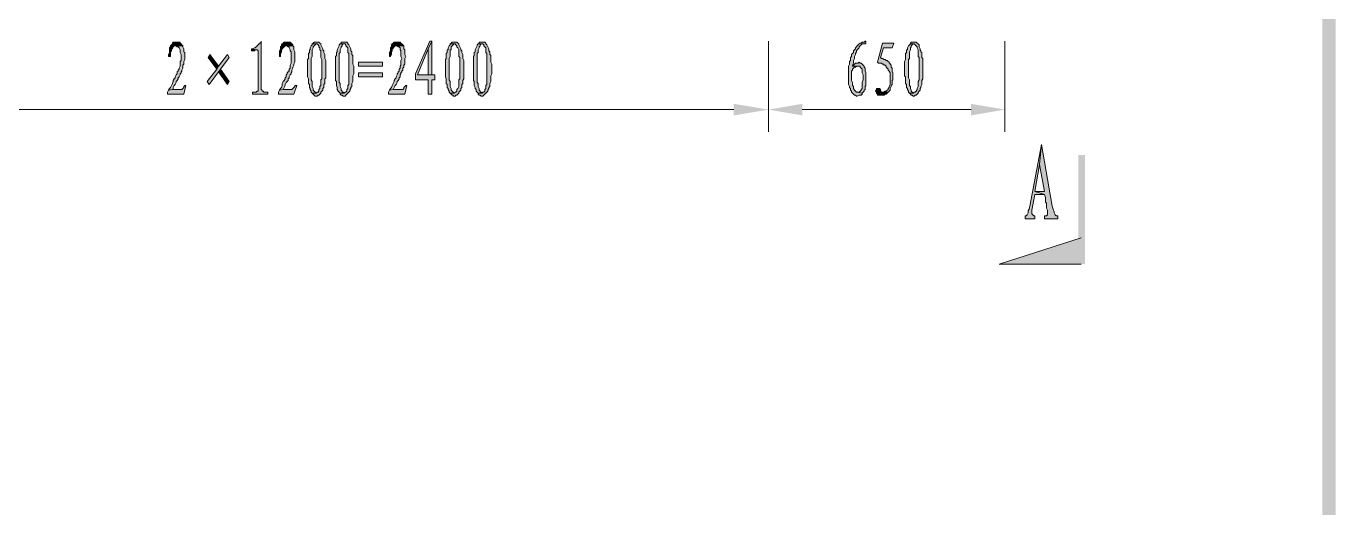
# Model space of a CAD drawing. Header units: millimetres. Extents: x 24 to 410, y 10 to 282.
# Drawn here: x 352.9 to 410.4, y 155.6 to 176.8 of the extents above; entities that cross this region are included whole.
import ezdxf

# ---------------------------------------------------------------- set-up
doc = ezdxf.new("R2010")
doc.units = ezdxf.units.MM

msp = doc.modelspace()

# ---------------------------------------------------------------- hatches: boundary and pattern name
h = msp.add_hatch(color=256)
h.dxf.hatch_style = 2
h.paths.add_polyline_path([(410.379333, 9.652), (409.786667, 281.643667), (410.379333, 282.236333)])
h = msp.add_hatch(color=256)
h.dxf.hatch_style = 2
h.paths.add_polyline_path([(409.786667, 10.244667), (410.379333, 9.652), (409.786667, 281.643667)])
h = msp.add_hatch(color=256)
h.dxf.hatch_style = 2
h.paths.add_polyline_path([(359.537, 176.064333), (359.367667, 176.064333), (359.325333, 176.022), (359.325333, 175.979667), (359.283, 175.937333), (359.240667, 175.895), (359.240667, 175.852667), (359.198333, 175.810333), (359.198333, 175.598667), (359.156, 175.514), (359.156, 175.429333), (359.240667, 175.429333), (359.240667, 175.641), (359.283, 175.683333), (359.283, 175.768), (359.325333, 175.768), (359.325333, 175.810333), (359.367667, 175.852667), (359.41, 175.895), (359.494667, 175.895), (359.791, 175.895), (359.748667, 175.937333), (359.706333, 175.979667), (359.664, 176.022), (359.664, 176.064333), (359.621667, 176.064333)])
h = msp.add_hatch(color=256)
h.dxf.hatch_style = 2
h.paths.add_polyline_path([(359.791, 175.895), (359.494667, 175.895), (359.537, 175.852667), (359.579333, 175.852667), (359.621667, 175.810333), (359.664, 175.725667), (359.664, 175.598667), (359.706333, 175.514), (359.706333, 175.26), (359.664, 175.217667), (359.664, 175.006), (359.621667, 174.921333), (359.621667, 174.879), (359.579333, 174.836667), (359.579333, 174.794333), (359.537, 174.752), (359.537, 174.709667), (359.537, 174.667333), (359.494667, 174.625), (359.452333, 174.540333), (359.452333, 174.498), (359.41, 174.455667), (359.367667, 174.371), (359.367667, 174.328667), (359.325333, 174.244), (359.283, 174.159333), (359.240667, 174.074667), (359.198333, 174.032333), (359.156, 173.947667), (359.325333, 173.99), (359.367667, 173.99), (359.367667, 174.074667), (359.41, 174.159333), (359.452333, 174.201667), (359.494667, 174.286333), (359.494667, 174.328667), (359.537, 174.371), (359.579333, 174.455667), (359.579333, 174.498), (359.621667, 174.540333), (359.664, 174.625), (359.664, 174.667333), (359.706333, 174.709667), (359.706333, 174.752), (359.748667, 174.794333), (359.748667, 174.836667), (359.791, 174.921333), (359.791, 175.048333), (359.833333, 175.090667), (359.833333, 175.217667), (359.875667, 175.302333), (359.875667, 175.598667), (359.833333, 175.641), (359.833333, 175.768), (359.791, 175.852667)])
h = msp.add_hatch(color=256)
h.dxf.hatch_style = 2
h.paths.add_polyline_path([(363.22, 176.106667), (363.22, 176.064333), (363.177667, 176.022), (363.135333, 176.022), (363.135333, 175.979667), (363.093, 175.937333), (363.050667, 175.895), (363.008333, 175.852667), (362.966, 175.810333), (362.923667, 175.810333), (362.839, 175.768), (362.796667, 175.768), (363.008333, 175.725667), (363.050667, 175.725667), (363.093, 175.683333), (363.093, 173.905333), (363.050667, 173.905333), (363.008333, 173.863), (362.839, 173.863), (362.839, 173.778333), (363.516333, 173.778333), (363.516333, 173.863), (363.347, 173.863), (363.304667, 173.905333), (363.262333, 173.905333), (363.262333, 173.947667), (363.22, 173.99)])
h = msp.add_hatch(color=256)
h.dxf.hatch_style = 2
h.paths.add_polyline_path([(364.363, 176.064333), (364.236, 176.064333), (364.193667, 176.022), (364.151333, 175.979667), (364.109, 175.937333), (364.109, 175.895), (364.066667, 175.852667), (364.066667, 175.768), (364.024333, 175.683333), (364.024333, 175.429333), (364.066667, 175.429333), (364.066667, 175.556333), (364.109, 175.641), (364.109, 175.683333), (364.151333, 175.768), (364.193667, 175.810333), (364.236, 175.852667), (364.278333, 175.895), (364.320667, 175.895), (364.617, 175.895), (364.617, 175.937333), (364.574667, 175.979667), (364.532333, 176.022), (364.49, 176.064333)])
h = msp.add_hatch(color=256)
h.dxf.hatch_style = 2
h.paths.add_polyline_path([(364.617, 175.895), (364.320667, 175.895), (364.363, 175.895), (364.405333, 175.852667), (364.447667, 175.852667), (364.447667, 175.810333), (364.49, 175.725667), (364.49, 175.683333), (364.532333, 175.641), (364.532333, 175.133), (364.49, 175.048333), (364.49, 174.921333), (364.447667, 174.879), (364.447667, 174.794333), (364.405333, 174.794333), (364.405333, 174.752), (364.363, 174.709667), (364.363, 174.667333), (364.320667, 174.625), (364.320667, 174.540333), (364.278333, 174.498), (364.278333, 174.455667), (364.236, 174.371), (364.193667, 174.328667), (364.151333, 174.244), (364.151333, 174.159333), (364.109, 174.074667), (364.066667, 174.032333), (364.024333, 173.947667), (364.193667, 173.99), (364.236, 174.074667), (364.278333, 174.159333), (364.278333, 174.201667), (364.320667, 174.286333), (364.363, 174.328667), (364.405333, 174.371), (364.405333, 174.455667), (364.447667, 174.498), (364.447667, 174.540333), (364.49, 174.625), (364.532333, 174.667333), (364.532333, 174.709667), (364.574667, 174.752), (364.574667, 174.836667), (364.617, 174.921333), (364.617, 174.963667), (364.659333, 175.048333), (364.659333, 175.090667), (364.701667, 175.175333), (364.701667, 175.641), (364.659333, 175.725667), (364.659333, 175.852667)])
h = msp.add_hatch(color=256)
h.dxf.hatch_style = 2
h.paths.add_polyline_path([(365.463667, 175.979667), (365.463667, 175.937333), (365.421333, 175.895), (365.379, 175.810333), (365.379, 175.725667), (365.336667, 175.725667), (365.336667, 175.598667), (365.294333, 175.556333), (365.294333, 175.344667), (365.252, 175.302333), (365.252, 174.540333), (365.294333, 174.455667), (365.294333, 174.328667), (365.294333, 174.244), (365.336667, 174.201667), (365.336667, 174.074667), (365.379, 174.032333), (365.379, 173.99), (365.421333, 173.905333), (365.421333, 173.863), (365.463667, 173.820667), (365.633, 173.820667), (365.590667, 173.863), (365.548333, 173.905333), (365.506, 173.947667), (365.506, 174.032333), (365.463667, 174.117), (365.463667, 174.328667), (365.421333, 174.413333), (365.421333, 175.344667), (365.463667, 175.429333), (365.463667, 175.725667), (365.506, 175.810333), (365.506, 175.852667), (365.548333, 175.895), (365.590667, 175.937333), (365.633, 175.979667)])
h = msp.add_hatch(color=256)
h.dxf.hatch_style = 2
h.paths.add_polyline_path([(365.633, 176.064333), (365.548333, 176.064333), (365.506, 176.022), (365.463667, 175.979667), (365.675333, 175.979667), (365.717667, 175.937333), (365.76, 175.895), (365.76, 175.852667), (365.802333, 175.810333), (365.802333, 175.725667), (365.844667, 175.683333), (365.844667, 175.387), (365.887, 175.302333), (365.887, 174.879), (365.887, 174.455667), (365.844667, 174.413333), (365.844667, 174.159333), (365.802333, 174.117), (365.802333, 174.032333), (365.76, 173.99), (365.76, 173.905333), (365.717667, 173.863), (365.675333, 173.863), (365.633, 173.820667), (365.463667, 173.820667), (365.506, 173.778333), (365.548333, 173.736), (365.590667, 173.693667), (365.675333, 173.693667), (365.717667, 173.736), (365.76, 173.736), (365.802333, 173.778333), (365.844667, 173.820667), (365.844667, 173.863), (365.887, 173.905333), (365.929333, 173.947667), (365.929333, 174.032333), (365.971667, 174.074667), (365.971667, 174.201667), (366.014, 174.244), (366.014, 174.455667), (366.056333, 174.498), (366.056333, 175.26), (366.014, 175.344667), (366.014, 175.514), (365.971667, 175.598667), (365.971667, 175.683333), (365.929333, 175.725667), (365.929333, 175.768), (365.887, 175.852667), (365.844667, 175.937333), (365.844667, 175.979667), (365.802333, 176.022), (365.76, 176.064333)])
h = msp.add_hatch(color=256)
h.dxf.hatch_style = 2
h.paths.add_polyline_path([(366.691333, 175.979667), (366.649, 175.937333), (366.649, 175.895), (366.606667, 175.810333), (366.564333, 175.725667), (366.564333, 175.641), (366.522, 175.598667), (366.522, 175.471667), (366.479667, 175.429333), (366.479667, 174.371), (366.522, 174.328667), (366.522, 174.244), (366.522, 174.159333), (366.564333, 174.074667), (366.564333, 173.99), (366.606667, 173.905333), (366.649, 173.863), (366.691333, 173.820667), (366.860667, 173.820667), (366.818333, 173.863), (366.776, 173.863), (366.776, 173.905333), (366.733667, 173.947667), (366.733667, 174.032333), (366.691333, 174.117), (366.691333, 174.244), (366.649, 174.286333), (366.649, 175.556333), (366.691333, 175.598667), (366.691333, 175.725667), (366.733667, 175.810333), (366.733667, 175.852667), (366.776, 175.895), (366.776, 175.937333), (366.818333, 175.979667), (366.860667, 175.979667)])
h = msp.add_hatch(color=256)
h.dxf.hatch_style = 2
h.paths.add_polyline_path([(366.860667, 176.064333), (366.733667, 176.064333), (366.733667, 176.022), (366.691333, 175.979667), (366.903, 175.979667), (366.945333, 175.937333), (366.945333, 175.895), (366.987667, 175.852667), (367.03, 175.810333), (367.03, 175.598667), (367.072333, 175.556333), (367.072333, 174.879), (367.072333, 174.201667), (367.03, 174.159333), (367.03, 174.032333), (366.987667, 173.99), (366.987667, 173.905333), (366.945333, 173.863), (366.903, 173.863), (366.860667, 173.820667), (366.691333, 173.820667), (366.691333, 173.778333), (366.733667, 173.736), (366.776, 173.736), (366.818333, 173.693667), (366.903, 173.693667), (366.945333, 173.736), (366.987667, 173.778333), (367.03, 173.820667), (367.072333, 173.863), (367.114667, 173.905333), (367.114667, 173.947667), (367.157, 174.032333), (367.157, 174.074667), (367.199333, 174.117), (367.199333, 174.244), (367.241667, 174.328667), (367.241667, 174.582667), (367.284, 174.667333), (367.284, 175.006), (367.241667, 175.090667), (367.241667, 175.471667), (367.199333, 175.514), (367.199333, 175.641), (367.157, 175.683333), (367.157, 175.768), (367.114667, 175.852667), (367.072333, 175.937333), (367.03, 175.979667), (367.03, 176.022), (366.987667, 176.064333)])
h = msp.add_hatch(color=256)
h.dxf.hatch_style = 2
h.paths.add_polyline_path([(369.231333, 176.064333), (369.062, 176.064333), (369.019667, 176.022), (368.977333, 175.979667), (368.935, 175.937333), (368.935, 175.852667), (368.892667, 175.810333), (368.892667, 175.683333), (368.850333, 175.598667), (368.850333, 175.429333), (368.892667, 175.429333), (368.935, 175.514), (368.935, 175.641), (368.977333, 175.683333), (368.977333, 175.768), (369.019667, 175.768), (369.019667, 175.810333), (369.062, 175.852667), (369.104333, 175.895), (369.146667, 175.895), (369.485333, 175.895), (369.443, 175.937333), (369.400667, 175.979667), (369.358333, 176.022), (369.316, 176.064333)])
h = msp.add_hatch(color=256)
h.dxf.hatch_style = 2
h.paths.add_polyline_path([(369.485333, 175.895), (369.146667, 175.895), (369.189, 175.895), (369.231333, 175.852667), (369.273667, 175.852667), (369.316, 175.810333), (369.316, 175.725667), (369.358333, 175.683333), (369.358333, 175.429333), (369.400667, 175.344667), (369.358333, 175.26), (369.358333, 175.048333), (369.316, 175.006), (369.316, 174.921333), (369.273667, 174.879), (369.273667, 174.794333), (369.231333, 174.752), (369.231333, 174.709667), (369.189, 174.667333), (369.189, 174.625), (369.146667, 174.540333), (369.146667, 174.498), (369.104333, 174.455667), (369.062, 174.371), (369.062, 174.328667), (369.019667, 174.244), (368.977333, 174.159333), (368.935, 174.074667), (368.892667, 174.032333), (368.850333, 173.947667), (369.019667, 173.99), (369.062, 174.074667), (369.104333, 174.159333), (369.146667, 174.201667), (369.189, 174.286333), (369.189, 174.328667), (369.231333, 174.371), (369.273667, 174.455667), (369.273667, 174.498), (369.316, 174.540333), (369.316, 174.625), (369.358333, 174.667333), (369.358333, 174.709667), (369.400667, 174.752), (369.400667, 174.794333), (369.443, 174.836667), (369.443, 174.921333), (369.485333, 174.963667), (369.485333, 175.048333), (369.527667, 175.090667), (369.527667, 175.344667), (369.57, 175.429333), (369.527667, 175.514), (369.527667, 175.725667), (369.485333, 175.768)])
h = msp.add_hatch(color=256)
h.dxf.hatch_style = 2
h.paths.add_polyline_path([(370.713, 176.106667), (370.628333, 176.106667), (369.993333, 174.667333), (369.993333, 174.413333), (370.543667, 174.413333), (370.543667, 173.778333), (370.713, 173.778333), (370.713, 174.413333), (370.84, 174.413333), (370.84, 174.625), (370.713, 174.625), (370.078, 174.625), (370.543667, 175.768)])
h = msp.add_hatch(color=256)
h.dxf.hatch_style = 2
h.paths.add_polyline_path([(370.713, 176.106667), (370.543667, 175.768), (370.543667, 174.625), (370.078, 174.625), (370.713, 174.625)])
h = msp.add_hatch(color=256)
h.dxf.hatch_style = 2
h.paths.add_polyline_path([(371.517333, 175.979667), (371.517333, 175.937333), (371.475, 175.895), (371.432667, 175.810333), (371.432667, 175.725667), (371.390333, 175.725667), (371.390333, 175.598667), (371.348, 175.556333), (371.348, 175.344667), (371.305667, 175.302333), (371.305667, 174.540333), (371.348, 174.455667), (371.348, 174.328667), (371.348, 174.244), (371.390333, 174.201667), (371.390333, 174.074667), (371.432667, 174.032333), (371.432667, 173.99), (371.475, 173.905333), (371.475, 173.863), (371.517333, 173.820667), (371.686667, 173.820667), (371.644333, 173.863), (371.602, 173.905333), (371.559667, 173.947667), (371.559667, 174.032333), (371.517333, 174.117), (371.517333, 174.328667), (371.475, 174.413333), (371.475, 175.344667), (371.517333, 175.429333), (371.517333, 175.725667), (371.559667, 175.725667), (371.559667, 175.852667), (371.602, 175.895), (371.644333, 175.937333), (371.686667, 175.979667)])
h = msp.add_hatch(color=256)
h.dxf.hatch_style = 2
h.paths.add_polyline_path([(371.729, 176.064333), (371.602, 176.064333), (371.559667, 176.022), (371.517333, 175.979667), (371.729, 175.979667), (371.771333, 175.937333), (371.813667, 175.895), (371.813667, 175.852667), (371.856, 175.810333), (371.898333, 175.725667), (371.898333, 175.429333), (371.940667, 175.387), (371.940667, 174.879), (371.940667, 174.455667), (371.898333, 174.413333), (371.898333, 174.117), (371.856, 174.032333), (371.813667, 173.99), (371.813667, 173.905333), (371.771333, 173.863), (371.729, 173.863), (371.686667, 173.820667), (371.517333, 173.820667), (371.559667, 173.778333), (371.602, 173.736), (371.644333, 173.736), (371.644333, 173.693667), (371.729, 173.693667), (371.771333, 173.736), (371.813667, 173.736), (371.856, 173.778333), (371.898333, 173.820667), (371.898333, 173.863), (371.940667, 173.905333), (371.983, 173.947667), (371.983, 174.032333), (372.025333, 174.074667), (372.025333, 174.201667), (372.067667, 174.244), (372.067667, 174.371), (372.11, 174.455667), (372.11, 175.26), (372.067667, 175.344667), (372.067667, 175.514), (372.025333, 175.598667), (372.025333, 175.683333), (371.983, 175.725667), (371.983, 175.768), (371.940667, 175.852667), (371.898333, 175.937333), (371.898333, 175.979667), (371.856, 176.022), (371.813667, 176.064333)])
h = msp.add_hatch(color=256)
h.dxf.hatch_style = 2
h.paths.add_polyline_path([(372.745, 175.979667), (372.702667, 175.937333), (372.702667, 175.895), (372.660333, 175.810333), (372.618, 175.725667), (372.618, 175.641), (372.575667, 175.598667), (372.575667, 175.471667), (372.533333, 175.429333), (372.533333, 174.371), (372.575667, 174.328667), (372.575667, 174.244), (372.575667, 174.159333), (372.618, 174.074667), (372.618, 174.032333), (372.660333, 173.99), (372.660333, 173.905333), (372.702667, 173.863), (372.745, 173.820667), (372.914333, 173.820667), (372.872, 173.863), (372.829667, 173.863), (372.829667, 173.905333), (372.787333, 173.947667), (372.787333, 174.032333), (372.745, 174.117), (372.745, 174.244), (372.702667, 174.286333), (372.702667, 175.556333), (372.745, 175.598667), (372.745, 175.725667), (372.787333, 175.810333), (372.787333, 175.852667), (372.829667, 175.895), (372.829667, 175.937333), (372.872, 175.979667), (372.914333, 175.979667)])
h = msp.add_hatch(color=256)
h.dxf.hatch_style = 2
h.paths.add_polyline_path([(372.914333, 176.064333), (372.787333, 176.064333), (372.787333, 176.022), (372.745, 175.979667), (372.956667, 175.979667), (372.999, 175.937333), (372.999, 175.895), (373.041333, 175.852667), (373.083667, 175.810333), (373.083667, 175.598667), (373.126, 175.556333), (373.126, 174.879), (373.126, 174.201667), (373.083667, 174.159333), (373.083667, 174.032333), (373.041333, 173.99), (373.041333, 173.905333), (372.999, 173.863), (372.956667, 173.863), (372.914333, 173.820667), (372.745, 173.820667), (372.745, 173.778333), (372.787333, 173.736), (372.829667, 173.736), (372.872, 173.693667), (372.956667, 173.693667), (372.999, 173.736), (373.041333, 173.778333), (373.083667, 173.820667), (373.126, 173.863), (373.168333, 173.905333), (373.168333, 173.947667), (373.210667, 174.032333), (373.210667, 174.074667), (373.253, 174.117), (373.253, 174.244), (373.295333, 174.328667), (373.295333, 174.582667), (373.337667, 174.667333), (373.337667, 175.090667), (373.295333, 175.175333), (373.295333, 175.471667), (373.253, 175.514), (373.253, 175.641), (373.210667, 175.683333), (373.210667, 175.768), (373.168333, 175.852667), (373.126, 175.937333), (373.083667, 175.979667), (373.083667, 176.022), (373.041333, 176.064333)])
h = msp.add_hatch(color=256)
h.dxf.hatch_style = 2
h.paths.add_polyline_path([(389.763, 176.106667), (389.720667, 176.106667), (389.678333, 176.064333), (389.593667, 176.064333), (389.551333, 176.022), (389.509, 176.022), (389.466667, 175.979667), (389.424333, 175.937333), (389.382, 175.895), (389.339667, 175.852667), (389.297333, 175.810333), (389.297333, 175.768), (389.255, 175.725667), (389.212667, 175.683333), (389.212667, 175.598667), (389.170333, 175.556333), (389.128, 175.514), (389.128, 175.429333), (389.085667, 175.387), (389.085667, 175.26), (389.043333, 175.217667), (389.043333, 175.090667), (389.001, 175.006), (389.001, 174.963667), (389.001, 174.201667), (389.043333, 174.117), (389.043333, 174.074667), (389.085667, 174.032333), (389.085667, 173.947667), (389.128, 173.905333), (389.128, 173.863), (389.170333, 173.820667), (389.212667, 173.778333), (389.255, 173.736), (389.297333, 173.736), (389.339667, 173.693667), (389.382, 173.693667), (389.466667, 173.736), (389.551333, 173.736), (389.593667, 173.778333), (389.593667, 173.820667), (389.382, 173.863), (389.339667, 173.863), (389.297333, 173.905333), (389.255, 173.947667), (389.212667, 174.032333), (389.212667, 174.117), (389.170333, 174.159333), (389.170333, 174.286333), (389.128, 174.371), (389.128, 174.794333), (389.170333, 174.836667), (389.170333, 174.879), (389.212667, 174.921333), (389.255, 174.963667), (389.297333, 174.963667), (389.339667, 175.006), (389.466667, 175.006), (389.170333, 175.006), (389.170333, 175.048333), (389.212667, 175.133), (389.212667, 175.26), (389.255, 175.344667), (389.255, 175.429333), (389.297333, 175.514), (389.297333, 175.556333), (389.339667, 175.641), (389.339667, 175.683333), (389.382, 175.725667), (389.424333, 175.768), (389.466667, 175.810333), (389.466667, 175.852667), (389.509, 175.895), (389.551333, 175.937333), (389.593667, 175.979667), (389.720667, 175.979667), (389.763, 176.022)])
h = msp.add_hatch(color=256)
h.dxf.hatch_style = 2
h.paths.add_polyline_path([(390.990667, 176.022), (390.482667, 176.022), (390.271, 175.175333), (390.313333, 175.133), (390.440333, 175.133), (390.482667, 175.090667), (390.525, 175.090667), (390.567333, 175.048333), (390.609667, 175.048333), (390.652, 175.006), (390.652, 174.963667), (390.694333, 174.921333), (390.736667, 174.879), (390.736667, 174.836667), (390.779, 174.794333), (390.821333, 174.709667), (390.821333, 174.201667), (390.779, 174.117), (390.779, 174.074667), (390.736667, 174.032333), (390.736667, 173.99), (390.694333, 173.947667), (390.652, 173.905333), (390.609667, 173.905333), (390.525, 173.863), (390.440333, 173.863), (390.736667, 173.863), (390.779, 173.905333), (390.821333, 173.947667), (390.821333, 174.032333), (390.863667, 174.117), (390.863667, 174.159333), (390.906, 174.201667), (390.906, 174.371), (390.948333, 174.413333), (390.948333, 174.709667), (390.906, 174.794333), (390.906, 174.921333), (390.863667, 174.963667), (390.863667, 175.048333), (390.821333, 175.090667), (390.821333, 175.133), (390.779, 175.133), (390.779, 175.175333), (390.736667, 175.217667), (390.694333, 175.26), (390.652, 175.26), (390.609667, 175.302333), (390.567333, 175.302333), (390.482667, 175.344667), (390.440333, 175.344667), (390.398, 175.387), (390.525, 175.810333), (390.906, 175.810333)])
h = msp.add_hatch(color=256)
h.dxf.hatch_style = 2
h.paths.add_polyline_path([(391.710333, 175.979667), (391.668, 175.937333), (391.625667, 175.895), (391.583333, 175.810333), (391.583333, 175.725667), (391.541, 175.725667), (391.541, 175.598667), (391.498667, 175.556333), (391.498667, 175.302333), (391.456333, 175.217667), (391.456333, 174.582667), (391.498667, 174.540333), (391.498667, 174.328667), (391.498667, 174.244), (391.541, 174.201667), (391.541, 174.074667), (391.583333, 174.032333), (391.583333, 173.99), (391.625667, 173.905333), (391.625667, 173.863), (391.668, 173.820667), (391.837333, 173.820667), (391.795, 173.863), (391.752667, 173.905333), (391.752667, 173.947667), (391.710333, 174.032333), (391.710333, 174.117), (391.668, 174.159333), (391.668, 174.413333), (391.625667, 174.498), (391.625667, 175.302333), (391.668, 175.344667), (391.668, 175.641), (391.710333, 175.725667), (391.710333, 175.810333), (391.752667, 175.852667), (391.752667, 175.895), (391.795, 175.937333), (391.837333, 175.979667), (391.879667, 175.979667)])
h = msp.add_hatch(color=256)
h.dxf.hatch_style = 2
h.paths.add_polyline_path([(391.879667, 176.064333), (391.752667, 176.064333), (391.710333, 176.022), (391.710333, 175.979667), (391.879667, 175.979667), (391.922, 175.937333), (391.964333, 175.895), (392.006667, 175.852667), (392.006667, 175.810333), (392.049, 175.725667), (392.049, 175.429333), (392.091333, 175.387), (392.091333, 174.879), (392.091333, 174.413333), (392.049, 174.328667), (392.049, 174.117), (392.006667, 174.032333), (392.006667, 173.99), (391.964333, 173.905333), (391.922, 173.863), (391.879667, 173.863), (391.837333, 173.820667), (391.668, 173.820667), (391.710333, 173.778333), (391.752667, 173.736), (391.795, 173.736), (391.837333, 173.693667), (391.879667, 173.693667), (391.922, 173.736), (391.964333, 173.736), (392.006667, 173.778333), (392.049, 173.820667), (392.049, 173.863), (392.091333, 173.905333), (392.133667, 173.947667), (392.133667, 174.032333), (392.176, 174.074667), (392.176, 174.117), (392.218333, 174.201667), (392.218333, 174.371), (392.260667, 174.455667), (392.260667, 175.344667), (392.218333, 175.387), (392.218333, 175.598667), (392.176, 175.641), (392.176, 175.683333), (392.133667, 175.725667), (392.133667, 175.768), (392.091333, 175.852667), (392.091333, 175.937333), (392.049, 175.979667), (392.006667, 176.022), (391.964333, 176.064333)])
h = msp.add_hatch(color=256)
h.dxf.hatch_style = 2
h.paths.add_polyline_path([(361.738333, 175.514), (361.357333, 175.006), (361.272667, 174.879), (360.849333, 174.328667), (360.934, 174.201667), (361.357333, 174.752), (361.442, 174.879), (361.823, 175.387)])
h = msp.add_hatch(color=256)
h.dxf.hatch_style = 2
h.paths.add_polyline_path([(360.976333, 175.514), (360.891667, 175.387), (361.272667, 174.879), (361.357333, 175.006)])
h = msp.add_hatch(color=256)
h.dxf.hatch_style = 2
h.paths.add_polyline_path([(362.796667, 175.768), (362.796667, 175.683333), (362.839, 175.683333), (362.923667, 175.683333), (362.966, 175.725667), (363.008333, 175.725667)])
h = msp.add_hatch(color=256)
h.dxf.hatch_style = 2
h.paths.add_polyline_path([(361.442, 174.879), (361.357333, 174.752), (361.738333, 174.201667), (361.823, 174.328667)])
h = msp.add_hatch(color=256)
h.dxf.hatch_style = 2
h.paths.add_polyline_path([(368.554, 175.006), (368.554, 175.175333), (367.495667, 175.175333), (367.495667, 175.006)])
h = msp.add_hatch(color=256)
h.dxf.hatch_style = 2
h.paths.add_polyline_path([(368.554, 174.540333), (368.554, 174.709667), (367.495667, 174.709667), (367.495667, 174.540333)])
h = msp.add_hatch(color=256)
h.dxf.hatch_style = 2
h.paths.add_polyline_path([(389.466667, 175.175333), (389.424333, 175.133), (389.297333, 175.133), (389.255, 175.090667), (389.212667, 175.048333), (389.170333, 175.006), (389.509, 175.006), (389.509, 174.963667), (389.551333, 174.921333), (389.593667, 174.879), (389.593667, 174.709667), (389.636, 174.625), (389.636, 174.413333), (389.593667, 174.286333), (389.593667, 174.074667), (389.593667, 174.032333), (389.551333, 173.99), (389.551333, 173.947667), (389.509, 173.905333), (389.466667, 173.863), (389.382, 173.863), (389.593667, 173.820667), (389.636, 173.863), (389.678333, 173.905333), (389.678333, 173.947667), (389.720667, 173.99), (389.720667, 174.117), (389.763, 174.159333), (389.763, 174.709667), (389.720667, 174.794333), (389.720667, 174.921333), (389.678333, 174.963667), (389.678333, 175.006), (389.636, 175.048333), (389.593667, 175.090667), (389.551333, 175.133), (389.509, 175.133)])
h = msp.add_hatch(color=256)
h.dxf.hatch_style = 2
h.paths.add_polyline_path([(359.918, 174.159333), (359.875667, 174.159333), (359.833333, 174.117), (359.833333, 174.074667), (359.791, 174.032333), (359.748667, 173.99), (359.325333, 173.99), (359.156, 173.947667), (359.113667, 173.863), (359.113667, 173.778333), (359.833333, 173.778333)])
h = msp.add_hatch(color=256)
h.dxf.hatch_style = 2
h.paths.add_polyline_path([(364.786333, 174.159333), (364.701667, 174.159333), (364.701667, 174.117), (364.659333, 174.074667), (364.617, 174.032333), (364.574667, 173.99), (364.193667, 173.99), (364.024333, 173.947667), (363.982, 173.863), (363.982, 173.778333), (364.659333, 173.778333)])
h = msp.add_hatch(color=256)
h.dxf.hatch_style = 2
h.paths.add_polyline_path([(369.612333, 174.159333), (369.57, 174.159333), (369.527667, 174.117), (369.485333, 174.074667), (369.485333, 174.032333), (369.443, 173.99), (369.019667, 173.99), (368.850333, 173.947667), (368.808, 173.863), (368.808, 173.778333), (369.527667, 173.778333)])
h = msp.add_hatch(color=256)
h.dxf.hatch_style = 2
h.paths.add_polyline_path([(390.313333, 174.032333), (390.228667, 174.032333), (390.228667, 173.99), (390.186333, 173.905333), (390.228667, 173.863), (390.228667, 173.820667), (390.271, 173.778333), (390.271, 173.736), (390.313333, 173.736), (390.567333, 173.736), (390.609667, 173.778333), (390.652, 173.778333), (390.694333, 173.820667), (390.736667, 173.863), (390.440333, 173.863), (390.398, 173.947667), (390.398, 173.99), (390.355667, 174.032333)])
h = msp.add_hatch(color=256)
h.dxf.hatch_style = 2
h.paths.add_polyline_path([(383.963333, 173.355), (383.963333, 172.847), (385.487333, 173.101)])
h = msp.add_hatch(color=256)
h.dxf.hatch_style = 2
h.paths.add_polyline_path([(386.969, 173.355), (386.969, 172.847), (385.487333, 173.101)])
h = msp.add_hatch(color=256)
h.dxf.hatch_style = 2
h.paths.add_polyline_path([(394.377333, 173.355), (394.377333, 172.847), (395.859, 173.101)])
h = msp.add_hatch(color=256)
h.dxf.hatch_style = 2
h.paths.add_polyline_path([(397.467667, 171.577), (396.959667, 168.867667), (396.917333, 168.740667), (396.875, 168.656), (396.875, 168.571333), (396.832667, 168.486667), (396.790333, 168.444333), (396.748, 168.444333), (396.748, 168.317333), (397.171333, 168.317333), (397.171333, 168.444333), (397.129, 168.444333), (397.086667, 168.486667), (397.044333, 168.529), (397.044333, 168.698333), (397.171333, 169.375667), (397.594667, 169.375667), (397.171333, 169.502667), (397.383, 170.688)])
h = msp.add_hatch(color=256)
h.dxf.hatch_style = 2
h.paths.add_polyline_path([(397.467667, 171.577), (397.383, 170.688), (397.594667, 169.502667), (397.171333, 169.502667), (397.594667, 169.375667), (397.637, 169.248667), (397.637, 169.037), (397.679333, 168.994667), (397.679333, 168.783), (397.721667, 168.698333), (397.721667, 168.486667), (397.679333, 168.444333), (397.594667, 168.444333), (397.594667, 168.317333), (398.187333, 168.317333), (398.187333, 168.444333), (398.102667, 168.444333), (398.060333, 168.486667), (398.018, 168.571333), (398.018, 168.613667), (397.975667, 168.740667), (397.933333, 168.867667)])
h = msp.add_hatch(color=256)
h.dxf.hatch_style = 2
h.paths.add_polyline_path([(399.372667, 171.111333), (399.076333, 171.111333), (399.372667, 166.327667)])
h = msp.add_hatch(color=256)
h.dxf.hatch_style = 2
h.paths.add_polyline_path([(399.076333, 171.111333), (399.372667, 166.327667), (399.076333, 166.327667)])
h = msp.add_hatch(color=256)
h.dxf.hatch_style = 2
h.paths.add_polyline_path([(399.203333, 167.470667), (395.605, 166.327667), (399.203333, 166.327667)])

# ---------------------------------------------------------------- linework, layer by layer
at = {"lineweight": 0}
for points in [[(359.537, 176.064333), (359.367667, 176.064333), (359.325333, 176.022), (359.325333, 175.979667), (359.283, 175.937333), (359.240667, 175.895), (359.240667, 175.852667), (359.198333, 175.810333), (359.198333, 175.598667), (359.156, 175.514), (359.156, 175.429333), (359.240667, 175.429333), (359.240667, 175.641), (359.283, 175.683333), (359.283, 175.768), (359.325333, 175.768), (359.325333, 175.810333), (359.367667, 175.852667), (359.41, 175.895), (359.494667, 175.895), (359.791, 175.895), (359.748667, 175.937333), (359.706333, 175.979667), (359.664, 176.022), (359.664, 176.064333), (359.621667, 176.064333)], [(359.791, 175.895), (359.494667, 175.895), (359.537, 175.852667), (359.579333, 175.852667), (359.621667, 175.810333), (359.664, 175.725667), (359.664, 175.598667), (359.706333, 175.514), (359.706333, 175.26), (359.664, 175.217667), (359.664, 175.006), (359.621667, 174.921333), (359.621667, 174.879), (359.579333, 174.836667), (359.579333, 174.794333), (359.537, 174.752), (359.537, 174.709667), (359.537, 174.667333), (359.494667, 174.625), (359.452333, 174.540333), (359.452333, 174.498), (359.41, 174.455667), (359.367667, 174.371), (359.367667, 174.328667), (359.325333, 174.244), (359.283, 174.159333), (359.240667, 174.074667), (359.198333, 174.032333), (359.156, 173.947667), (359.325333, 173.99), (359.367667, 173.99), (359.367667, 174.074667), (359.41, 174.159333), (359.452333, 174.201667), (359.494667, 174.286333), (359.494667, 174.328667), (359.537, 174.371), (359.579333, 174.455667), (359.579333, 174.498), (359.621667, 174.540333), (359.664, 174.625), (359.664, 174.667333), (359.706333, 174.709667), (359.706333, 174.752), (359.748667, 174.794333), (359.748667, 174.836667), (359.791, 174.921333), (359.791, 175.048333), (359.833333, 175.090667), (359.833333, 175.217667), (359.875667, 175.302333), (359.875667, 175.598667), (359.833333, 175.641), (359.833333, 175.768), (359.791, 175.852667)], [(363.22, 176.106667), (363.22, 176.064333), (363.177667, 176.022), (363.135333, 176.022), (363.135333, 175.979667), (363.093, 175.937333), (363.050667, 175.895), (363.008333, 175.852667), (362.966, 175.810333), (362.923667, 175.810333), (362.839, 175.768), (362.796667, 175.768), (363.008333, 175.725667), (363.050667, 175.725667), (363.093, 175.683333), (363.093, 173.905333), (363.050667, 173.905333), (363.008333, 173.863), (362.839, 173.863), (362.839, 173.778333), (363.516333, 173.778333), (363.516333, 173.863), (363.347, 173.863), (363.304667, 173.905333), (363.262333, 173.905333), (363.262333, 173.947667), (363.22, 173.99)], [(364.363, 176.064333), (364.236, 176.064333), (364.193667, 176.022), (364.151333, 175.979667), (364.109, 175.937333), (364.109, 175.895), (364.066667, 175.852667), (364.066667, 175.768), (364.024333, 175.683333), (364.024333, 175.429333), (364.066667, 175.429333), (364.066667, 175.556333), (364.109, 175.641), (364.109, 175.683333), (364.151333, 175.768), (364.193667, 175.810333), (364.236, 175.852667), (364.278333, 175.895), (364.320667, 175.895), (364.617, 175.895), (364.617, 175.937333), (364.574667, 175.979667), (364.532333, 176.022), (364.49, 176.064333)], [(364.617, 175.895), (364.320667, 175.895), (364.363, 175.895), (364.405333, 175.852667), (364.447667, 175.852667), (364.447667, 175.810333), (364.49, 175.725667), (364.49, 175.683333), (364.532333, 175.641), (364.532333, 175.133), (364.49, 175.048333), (364.49, 174.921333), (364.447667, 174.879), (364.447667, 174.794333), (364.405333, 174.794333), (364.405333, 174.752), (364.363, 174.709667), (364.363, 174.667333), (364.320667, 174.625), (364.320667, 174.540333), (364.278333, 174.498), (364.278333, 174.455667), (364.236, 174.371), (364.193667, 174.328667), (364.151333, 174.244), (364.151333, 174.159333), (364.109, 174.074667), (364.066667, 174.032333), (364.024333, 173.947667), (364.193667, 173.99), (364.236, 174.074667), (364.278333, 174.159333), (364.278333, 174.201667), (364.320667, 174.286333), (364.363, 174.328667), (364.405333, 174.371), (364.405333, 174.455667), (364.447667, 174.498), (364.447667, 174.540333), (364.49, 174.625), (364.532333, 174.667333), (364.532333, 174.709667), (364.574667, 174.752), (364.574667, 174.836667), (364.617, 174.921333), (364.617, 174.963667), (364.659333, 175.048333), (364.659333, 175.090667), (364.701667, 175.175333), (364.701667, 175.641), (364.659333, 175.725667), (364.659333, 175.852667)], [(365.463667, 175.979667), (365.463667, 175.937333), (365.421333, 175.895), (365.379, 175.810333), (365.379, 175.725667), (365.336667, 175.725667), (365.336667, 175.598667), (365.294333, 175.556333), (365.294333, 175.344667), (365.252, 175.302333), (365.252, 174.540333), (365.294333, 174.455667), (365.294333, 174.328667), (365.294333, 174.244), (365.336667, 174.201667), (365.336667, 174.074667), (365.379, 174.032333), (365.379, 173.99), (365.421333, 173.905333), (365.421333, 173.863), (365.463667, 173.820667), (365.633, 173.820667), (365.590667, 173.863), (365.548333, 173.905333), (365.506, 173.947667), (365.506, 174.032333), (365.463667, 174.117), (365.463667, 174.328667), (365.421333, 174.413333), (365.421333, 175.344667), (365.463667, 175.429333), (365.463667, 175.725667), (365.506, 175.810333), (365.506, 175.852667), (365.548333, 175.895), (365.590667, 175.937333), (365.633, 175.979667)], [(365.633, 176.064333), (365.548333, 176.064333), (365.506, 176.022), (365.463667, 175.979667), (365.675333, 175.979667), (365.717667, 175.937333), (365.76, 175.895), (365.76, 175.852667), (365.802333, 175.810333), (365.802333, 175.725667), (365.844667, 175.683333), (365.844667, 175.387), (365.887, 175.302333), (365.887, 174.879), (365.887, 174.455667), (365.844667, 174.413333), (365.844667, 174.159333), (365.802333, 174.117), (365.802333, 174.032333), (365.76, 173.99), (365.76, 173.905333), (365.717667, 173.863), (365.675333, 173.863), (365.633, 173.820667), (365.463667, 173.820667), (365.506, 173.778333), (365.548333, 173.736), (365.590667, 173.693667), (365.675333, 173.693667), (365.717667, 173.736), (365.76, 173.736), (365.802333, 173.778333), (365.844667, 173.820667), (365.844667, 173.863), (365.887, 173.905333), (365.929333, 173.947667), (365.929333, 174.032333), (365.971667, 174.074667), (365.971667, 174.201667), (366.014, 174.244), (366.014, 174.455667), (366.056333, 174.498), (366.056333, 175.26), (366.014, 175.344667), (366.014, 175.514), (365.971667, 175.598667), (365.971667, 175.683333), (365.929333, 175.725667), (365.929333, 175.768), (365.887, 175.852667), (365.844667, 175.937333), (365.844667, 175.979667), (365.802333, 176.022), (365.76, 176.064333)], [(366.691333, 175.979667), (366.649, 175.937333), (366.649, 175.895), (366.606667, 175.810333), (366.564333, 175.725667), (366.564333, 175.641), (366.522, 175.598667), (366.522, 175.471667), (366.479667, 175.429333), (366.479667, 174.371), (366.522, 174.328667), (366.522, 174.244), (366.522, 174.159333), (366.564333, 174.074667), (366.564333, 173.99), (366.606667, 173.905333), (366.649, 173.863), (366.691333, 173.820667), (366.860667, 173.820667), (366.818333, 173.863), (366.776, 173.863), (366.776, 173.905333), (366.733667, 173.947667), (366.733667, 174.032333), (366.691333, 174.117), (366.691333, 174.244), (366.649, 174.286333), (366.649, 175.556333), (366.691333, 175.598667), (366.691333, 175.725667), (366.733667, 175.810333), (366.733667, 175.852667), (366.776, 175.895), (366.776, 175.937333), (366.818333, 175.979667), (366.860667, 175.979667)], [(366.860667, 176.064333), (366.733667, 176.064333), (366.733667, 176.022), (366.691333, 175.979667), (366.903, 175.979667), (366.945333, 175.937333), (366.945333, 175.895), (366.987667, 175.852667), (367.03, 175.810333), (367.03, 175.598667), (367.072333, 175.556333), (367.072333, 174.879), (367.072333, 174.201667), (367.03, 174.159333), (367.03, 174.032333), (366.987667, 173.99), (366.987667, 173.905333), (366.945333, 173.863), (366.903, 173.863), (366.860667, 173.820667), (366.691333, 173.820667), (366.691333, 173.778333), (366.733667, 173.736), (366.776, 173.736), (366.818333, 173.693667), (366.903, 173.693667), (366.945333, 173.736), (366.987667, 173.778333), (367.03, 173.820667), (367.072333, 173.863), (367.114667, 173.905333), (367.114667, 173.947667), (367.157, 174.032333), (367.157, 174.074667), (367.199333, 174.117), (367.199333, 174.244), (367.241667, 174.328667), (367.241667, 174.582667), (367.284, 174.667333), (367.284, 175.006), (367.241667, 175.090667), (367.241667, 175.471667), (367.199333, 175.514), (367.199333, 175.641), (367.157, 175.683333), (367.157, 175.768), (367.114667, 175.852667), (367.072333, 175.937333), (367.03, 175.979667), (367.03, 176.022), (366.987667, 176.064333)], [(369.231333, 176.064333), (369.062, 176.064333), (369.019667, 176.022), (368.977333, 175.979667), (368.935, 175.937333), (368.935, 175.852667), (368.892667, 175.810333), (368.892667, 175.683333), (368.850333, 175.598667), (368.850333, 175.429333), (368.892667, 175.429333), (368.935, 175.514), (368.935, 175.641), (368.977333, 175.683333), (368.977333, 175.768), (369.019667, 175.768), (369.019667, 175.810333), (369.062, 175.852667), (369.104333, 175.895), (369.146667, 175.895), (369.485333, 175.895), (369.443, 175.937333), (369.400667, 175.979667), (369.358333, 176.022), (369.316, 176.064333)], [(369.485333, 175.895), (369.146667, 175.895), (369.189, 175.895), (369.231333, 175.852667), (369.273667, 175.852667), (369.316, 175.810333), (369.316, 175.725667), (369.358333, 175.683333), (369.358333, 175.429333), (369.400667, 175.344667), (369.358333, 175.26), (369.358333, 175.048333), (369.316, 175.006), (369.316, 174.921333), (369.273667, 174.879), (369.273667, 174.794333), (369.231333, 174.752), (369.231333, 174.709667), (369.189, 174.667333), (369.189, 174.625), (369.146667, 174.540333), (369.146667, 174.498), (369.104333, 174.455667), (369.062, 174.371), (369.062, 174.328667), (369.019667, 174.244), (368.977333, 174.159333), (368.935, 174.074667), (368.892667, 174.032333), (368.850333, 173.947667), (369.019667, 173.99), (369.062, 174.074667), (369.104333, 174.159333), (369.146667, 174.201667), (369.189, 174.286333), (369.189, 174.328667), (369.231333, 174.371), (369.273667, 174.455667), (369.273667, 174.498), (369.316, 174.540333), (369.316, 174.625), (369.358333, 174.667333), (369.358333, 174.709667), (369.400667, 174.752), (369.400667, 174.794333), (369.443, 174.836667), (369.443, 174.921333), (369.485333, 174.963667), (369.485333, 175.048333), (369.527667, 175.090667), (369.527667, 175.344667), (369.57, 175.429333), (369.527667, 175.514), (369.527667, 175.725667), (369.485333, 175.768)], [(370.713, 176.106667), (370.628333, 176.106667), (369.993333, 174.667333), (369.993333, 174.413333), (370.543667, 174.413333), (370.543667, 173.778333), (370.713, 173.778333), (370.713, 174.413333), (370.84, 174.413333), (370.84, 174.625), (370.713, 174.625), (370.078, 174.625), (370.543667, 175.768)], [(370.713, 176.106667), (370.543667, 175.768), (370.543667, 174.625), (370.078, 174.625), (370.713, 174.625)], [(371.517333, 175.979667), (371.517333, 175.937333), (371.475, 175.895), (371.432667, 175.810333), (371.432667, 175.725667), (371.390333, 175.725667), (371.390333, 175.598667), (371.348, 175.556333), (371.348, 175.344667), (371.305667, 175.302333), (371.305667, 174.540333), (371.348, 174.455667), (371.348, 174.328667), (371.348, 174.244), (371.390333, 174.201667), (371.390333, 174.074667), (371.432667, 174.032333), (371.432667, 173.99), (371.475, 173.905333), (371.475, 173.863), (371.517333, 173.820667), (371.686667, 173.820667), (371.644333, 173.863), (371.602, 173.905333), (371.559667, 173.947667), (371.559667, 174.032333), (371.517333, 174.117), (371.517333, 174.328667), (371.475, 174.413333), (371.475, 175.344667), (371.517333, 175.429333), (371.517333, 175.725667), (371.559667, 175.725667), (371.559667, 175.852667), (371.602, 175.895), (371.644333, 175.937333), (371.686667, 175.979667)], [(371.729, 176.064333), (371.602, 176.064333), (371.559667, 176.022), (371.517333, 175.979667), (371.729, 175.979667), (371.771333, 175.937333), (371.813667, 175.895), (371.813667, 175.852667), (371.856, 175.810333), (371.898333, 175.725667), (371.898333, 175.429333), (371.940667, 175.387), (371.940667, 174.879), (371.940667, 174.455667), (371.898333, 174.413333), (371.898333, 174.117), (371.856, 174.032333), (371.813667, 173.99), (371.813667, 173.905333), (371.771333, 173.863), (371.729, 173.863), (371.686667, 173.820667), (371.517333, 173.820667), (371.559667, 173.778333), (371.602, 173.736), (371.644333, 173.736), (371.644333, 173.693667), (371.729, 173.693667), (371.771333, 173.736), (371.813667, 173.736), (371.856, 173.778333), (371.898333, 173.820667), (371.898333, 173.863), (371.940667, 173.905333), (371.983, 173.947667), (371.983, 174.032333), (372.025333, 174.074667), (372.025333, 174.201667), (372.067667, 174.244), (372.067667, 174.371), (372.11, 174.455667), (372.11, 175.26), (372.067667, 175.344667), (372.067667, 175.514), (372.025333, 175.598667), (372.025333, 175.683333), (371.983, 175.725667), (371.983, 175.768), (371.940667, 175.852667), (371.898333, 175.937333), (371.898333, 175.979667), (371.856, 176.022), (371.813667, 176.064333)], [(372.745, 175.979667), (372.702667, 175.937333), (372.702667, 175.895), (372.660333, 175.810333), (372.618, 175.725667), (372.618, 175.641), (372.575667, 175.598667), (372.575667, 175.471667), (372.533333, 175.429333), (372.533333, 174.371), (372.575667, 174.328667), (372.575667, 174.244), (372.575667, 174.159333), (372.618, 174.074667), (372.618, 174.032333), (372.660333, 173.99), (372.660333, 173.905333), (372.702667, 173.863), (372.745, 173.820667), (372.914333, 173.820667), (372.872, 173.863), (372.829667, 173.863), (372.829667, 173.905333), (372.787333, 173.947667), (372.787333, 174.032333), (372.745, 174.117), (372.745, 174.244), (372.702667, 174.286333), (372.702667, 175.556333), (372.745, 175.598667), (372.745, 175.725667), (372.787333, 175.810333), (372.787333, 175.852667), (372.829667, 175.895), (372.829667, 175.937333), (372.872, 175.979667), (372.914333, 175.979667)], [(372.914333, 176.064333), (372.787333, 176.064333), (372.787333, 176.022), (372.745, 175.979667), (372.956667, 175.979667), (372.999, 175.937333), (372.999, 175.895), (373.041333, 175.852667), (373.083667, 175.810333), (373.083667, 175.598667), (373.126, 175.556333), (373.126, 174.879), (373.126, 174.201667), (373.083667, 174.159333), (373.083667, 174.032333), (373.041333, 173.99), (373.041333, 173.905333), (372.999, 173.863), (372.956667, 173.863), (372.914333, 173.820667), (372.745, 173.820667), (372.745, 173.778333), (372.787333, 173.736), (372.829667, 173.736), (372.872, 173.693667), (372.956667, 173.693667), (372.999, 173.736), (373.041333, 173.778333), (373.083667, 173.820667), (373.126, 173.863), (373.168333, 173.905333), (373.168333, 173.947667), (373.210667, 174.032333), (373.210667, 174.074667), (373.253, 174.117), (373.253, 174.244), (373.295333, 174.328667), (373.295333, 174.582667), (373.337667, 174.667333), (373.337667, 175.090667), (373.295333, 175.175333), (373.295333, 175.471667), (373.253, 175.514), (373.253, 175.641), (373.210667, 175.683333), (373.210667, 175.768), (373.168333, 175.852667), (373.126, 175.937333), (373.083667, 175.979667), (373.083667, 176.022), (373.041333, 176.064333)], [(389.763, 176.106667), (389.720667, 176.106667), (389.678333, 176.064333), (389.593667, 176.064333), (389.551333, 176.022), (389.509, 176.022), (389.466667, 175.979667), (389.424333, 175.937333), (389.382, 175.895), (389.339667, 175.852667), (389.297333, 175.810333), (389.297333, 175.768), (389.255, 175.725667), (389.212667, 175.683333), (389.212667, 175.598667), (389.170333, 175.556333), (389.128, 175.514), (389.128, 175.429333), (389.085667, 175.387), (389.085667, 175.26), (389.043333, 175.217667), (389.043333, 175.090667), (389.001, 175.006), (389.001, 174.963667), (389.001, 174.201667), (389.043333, 174.117), (389.043333, 174.074667), (389.085667, 174.032333), (389.085667, 173.947667), (389.128, 173.905333), (389.128, 173.863), (389.170333, 173.820667), (389.212667, 173.778333), (389.255, 173.736), (389.297333, 173.736), (389.339667, 173.693667), (389.382, 173.693667), (389.466667, 173.736), (389.551333, 173.736), (389.593667, 173.778333), (389.593667, 173.820667), (389.382, 173.863), (389.339667, 173.863), (389.297333, 173.905333), (389.255, 173.947667), (389.212667, 174.032333), (389.212667, 174.117), (389.170333, 174.159333), (389.170333, 174.286333), (389.128, 174.371), (389.128, 174.794333), (389.170333, 174.836667), (389.170333, 174.879), (389.212667, 174.921333), (389.255, 174.963667), (389.297333, 174.963667), (389.339667, 175.006), (389.466667, 175.006), (389.170333, 175.006), (389.170333, 175.048333), (389.212667, 175.133), (389.212667, 175.26), (389.255, 175.344667), (389.255, 175.429333), (389.297333, 175.514), (389.297333, 175.556333), (389.339667, 175.641), (389.339667, 175.683333), (389.382, 175.725667), (389.424333, 175.768), (389.466667, 175.810333), (389.466667, 175.852667), (389.509, 175.895), (389.551333, 175.937333), (389.593667, 175.979667), (389.720667, 175.979667), (389.763, 176.022)], [(390.990667, 176.022), (390.482667, 176.022), (390.271, 175.175333), (390.313333, 175.133), (390.440333, 175.133), (390.482667, 175.090667), (390.525, 175.090667), (390.567333, 175.048333), (390.609667, 175.048333), (390.652, 175.006), (390.652, 174.963667), (390.694333, 174.921333), (390.736667, 174.879), (390.736667, 174.836667), (390.779, 174.794333), (390.821333, 174.709667), (390.821333, 174.201667), (390.779, 174.117), (390.779, 174.074667), (390.736667, 174.032333), (390.736667, 173.99), (390.694333, 173.947667), (390.652, 173.905333), (390.609667, 173.905333), (390.525, 173.863), (390.440333, 173.863), (390.736667, 173.863), (390.779, 173.905333), (390.821333, 173.947667), (390.821333, 174.032333), (390.863667, 174.117), (390.863667, 174.159333), (390.906, 174.201667), (390.906, 174.371), (390.948333, 174.413333), (390.948333, 174.709667), (390.906, 174.794333), (390.906, 174.921333), (390.863667, 174.963667), (390.863667, 175.048333), (390.821333, 175.090667), (390.821333, 175.133), (390.779, 175.133), (390.779, 175.175333), (390.736667, 175.217667), (390.694333, 175.26), (390.652, 175.26), (390.609667, 175.302333), (390.567333, 175.302333), (390.482667, 175.344667), (390.440333, 175.344667), (390.398, 175.387), (390.525, 175.810333), (390.906, 175.810333)], [(391.710333, 175.979667), (391.668, 175.937333), (391.625667, 175.895), (391.583333, 175.810333), (391.583333, 175.725667), (391.541, 175.725667), (391.541, 175.598667), (391.498667, 175.556333), (391.498667, 175.302333), (391.456333, 175.217667), (391.456333, 174.582667), (391.498667, 174.540333), (391.498667, 174.328667), (391.498667, 174.244), (391.541, 174.201667), (391.541, 174.074667), (391.583333, 174.032333), (391.583333, 173.99), (391.625667, 173.905333), (391.625667, 173.863), (391.668, 173.820667), (391.837333, 173.820667), (391.795, 173.863), (391.752667, 173.905333), (391.752667, 173.947667), (391.710333, 174.032333), (391.710333, 174.117), (391.668, 174.159333), (391.668, 174.413333), (391.625667, 174.498), (391.625667, 175.302333), (391.668, 175.344667), (391.668, 175.641), (391.710333, 175.725667), (391.710333, 175.810333), (391.752667, 175.852667), (391.752667, 175.895), (391.795, 175.937333), (391.837333, 175.979667), (391.879667, 175.979667)], [(391.879667, 176.064333), (391.752667, 176.064333), (391.710333, 176.022), (391.710333, 175.979667), (391.879667, 175.979667), (391.922, 175.937333), (391.964333, 175.895), (392.006667, 175.852667), (392.006667, 175.810333), (392.049, 175.725667), (392.049, 175.429333), (392.091333, 175.387), (392.091333, 174.879), (392.091333, 174.413333), (392.049, 174.328667), (392.049, 174.117), (392.006667, 174.032333), (392.006667, 173.99), (391.964333, 173.905333), (391.922, 173.863), (391.879667, 173.863), (391.837333, 173.820667), (391.668, 173.820667), (391.710333, 173.778333), (391.752667, 173.736), (391.795, 173.736), (391.837333, 173.693667), (391.879667, 173.693667), (391.922, 173.736), (391.964333, 173.736), (392.006667, 173.778333), (392.049, 173.820667), (392.049, 173.863), (392.091333, 173.905333), (392.133667, 173.947667), (392.133667, 174.032333), (392.176, 174.074667), (392.176, 174.117), (392.218333, 174.201667), (392.218333, 174.371), (392.260667, 174.455667), (392.260667, 175.344667), (392.218333, 175.387), (392.218333, 175.598667), (392.176, 175.641), (392.176, 175.683333), (392.133667, 175.725667), (392.133667, 175.768), (392.091333, 175.852667), (392.091333, 175.937333), (392.049, 175.979667), (392.006667, 176.022), (391.964333, 176.064333)], [(361.738333, 175.514), (361.357333, 175.006), (361.272667, 174.879), (360.849333, 174.328667), (360.934, 174.201667), (361.357333, 174.752), (361.442, 174.879), (361.823, 175.387)], [(360.976333, 175.514), (360.891667, 175.387), (361.272667, 174.879), (361.357333, 175.006)], [(362.796667, 175.768), (362.796667, 175.683333), (362.839, 175.683333), (362.923667, 175.683333), (362.966, 175.725667), (363.008333, 175.725667)], [(361.442, 174.879), (361.357333, 174.752), (361.738333, 174.201667), (361.823, 174.328667)], [(368.554, 175.006), (368.554, 175.175333), (367.495667, 175.175333), (367.495667, 175.006)], [(368.554, 174.540333), (368.554, 174.709667), (367.495667, 174.709667), (367.495667, 174.540333)], [(389.466667, 175.175333), (389.424333, 175.133), (389.297333, 175.133), (389.255, 175.090667), (389.212667, 175.048333), (389.170333, 175.006), (389.509, 175.006), (389.509, 174.963667), (389.551333, 174.921333), (389.593667, 174.879), (389.593667, 174.709667), (389.636, 174.625), (389.636, 174.413333), (389.593667, 174.286333), (389.593667, 174.074667), (389.593667, 174.032333), (389.551333, 173.99), (389.551333, 173.947667), (389.509, 173.905333), (389.466667, 173.863), (389.382, 173.863), (389.593667, 173.820667), (389.636, 173.863), (389.678333, 173.905333), (389.678333, 173.947667), (389.720667, 173.99), (389.720667, 174.117), (389.763, 174.159333), (389.763, 174.709667), (389.720667, 174.794333), (389.720667, 174.921333), (389.678333, 174.963667), (389.678333, 175.006), (389.636, 175.048333), (389.593667, 175.090667), (389.551333, 175.133), (389.509, 175.133)], [(359.918, 174.159333), (359.875667, 174.159333), (359.833333, 174.117), (359.833333, 174.074667), (359.791, 174.032333), (359.748667, 173.99), (359.325333, 173.99), (359.156, 173.947667), (359.113667, 173.863), (359.113667, 173.778333), (359.833333, 173.778333)], [(364.786333, 174.159333), (364.701667, 174.159333), (364.701667, 174.117), (364.659333, 174.074667), (364.617, 174.032333), (364.574667, 173.99), (364.193667, 173.99), (364.024333, 173.947667), (363.982, 173.863), (363.982, 173.778333), (364.659333, 173.778333)], [(369.612333, 174.159333), (369.57, 174.159333), (369.527667, 174.117), (369.485333, 174.074667), (369.485333, 174.032333), (369.443, 173.99), (369.019667, 173.99), (368.850333, 173.947667), (368.808, 173.863), (368.808, 173.778333), (369.527667, 173.778333)], [(390.313333, 174.032333), (390.228667, 174.032333), (390.228667, 173.99), (390.186333, 173.905333), (390.228667, 173.863), (390.228667, 173.820667), (390.271, 173.778333), (390.271, 173.736), (390.313333, 173.736), (390.567333, 173.736), (390.609667, 173.778333), (390.652, 173.778333), (390.694333, 173.820667), (390.736667, 173.863), (390.440333, 173.863), (390.398, 173.947667), (390.398, 173.99), (390.355667, 174.032333)], [(397.467667, 171.577), (396.959667, 168.867667), (396.917333, 168.740667), (396.875, 168.656), (396.875, 168.571333), (396.832667, 168.486667), (396.790333, 168.444333), (396.748, 168.444333), (396.748, 168.317333), (397.171333, 168.317333), (397.171333, 168.444333), (397.129, 168.444333), (397.086667, 168.486667), (397.044333, 168.529), (397.044333, 168.698333), (397.171333, 169.375667), (397.594667, 169.375667), (397.171333, 169.502667), (397.383, 170.688)], [(397.467667, 171.577), (397.383, 170.688), (397.594667, 169.502667), (397.171333, 169.502667), (397.594667, 169.375667), (397.637, 169.248667), (397.637, 169.037), (397.679333, 168.994667), (397.679333, 168.783), (397.721667, 168.698333), (397.721667, 168.486667), (397.679333, 168.444333), (397.594667, 168.444333), (397.594667, 168.317333), (398.187333, 168.317333), (398.187333, 168.444333), (398.102667, 168.444333), (398.060333, 168.486667), (398.018, 168.571333), (398.018, 168.613667), (397.975667, 168.740667), (397.933333, 168.867667)]]:
    msp.add_lwpolyline(points, close=True, dxfattribs=at)
for points in [[(385.487333, 176.106667), (385.487333, 172.127333)], [(385.487333, 176.106667), (385.487333, 172.127333)], [(395.859, 176.106667), (395.859, 172.127333)], [(383.963333, 173.101), (348.572667, 173.101)], [(394.377333, 173.101), (386.969, 173.101)], [(399.203333, 166.327667), (395.605, 166.327667), (399.203333, 167.470667)]]:
    msp.add_lwpolyline(points, dxfattribs=at)

doc.saveas('drawing.dxf')
